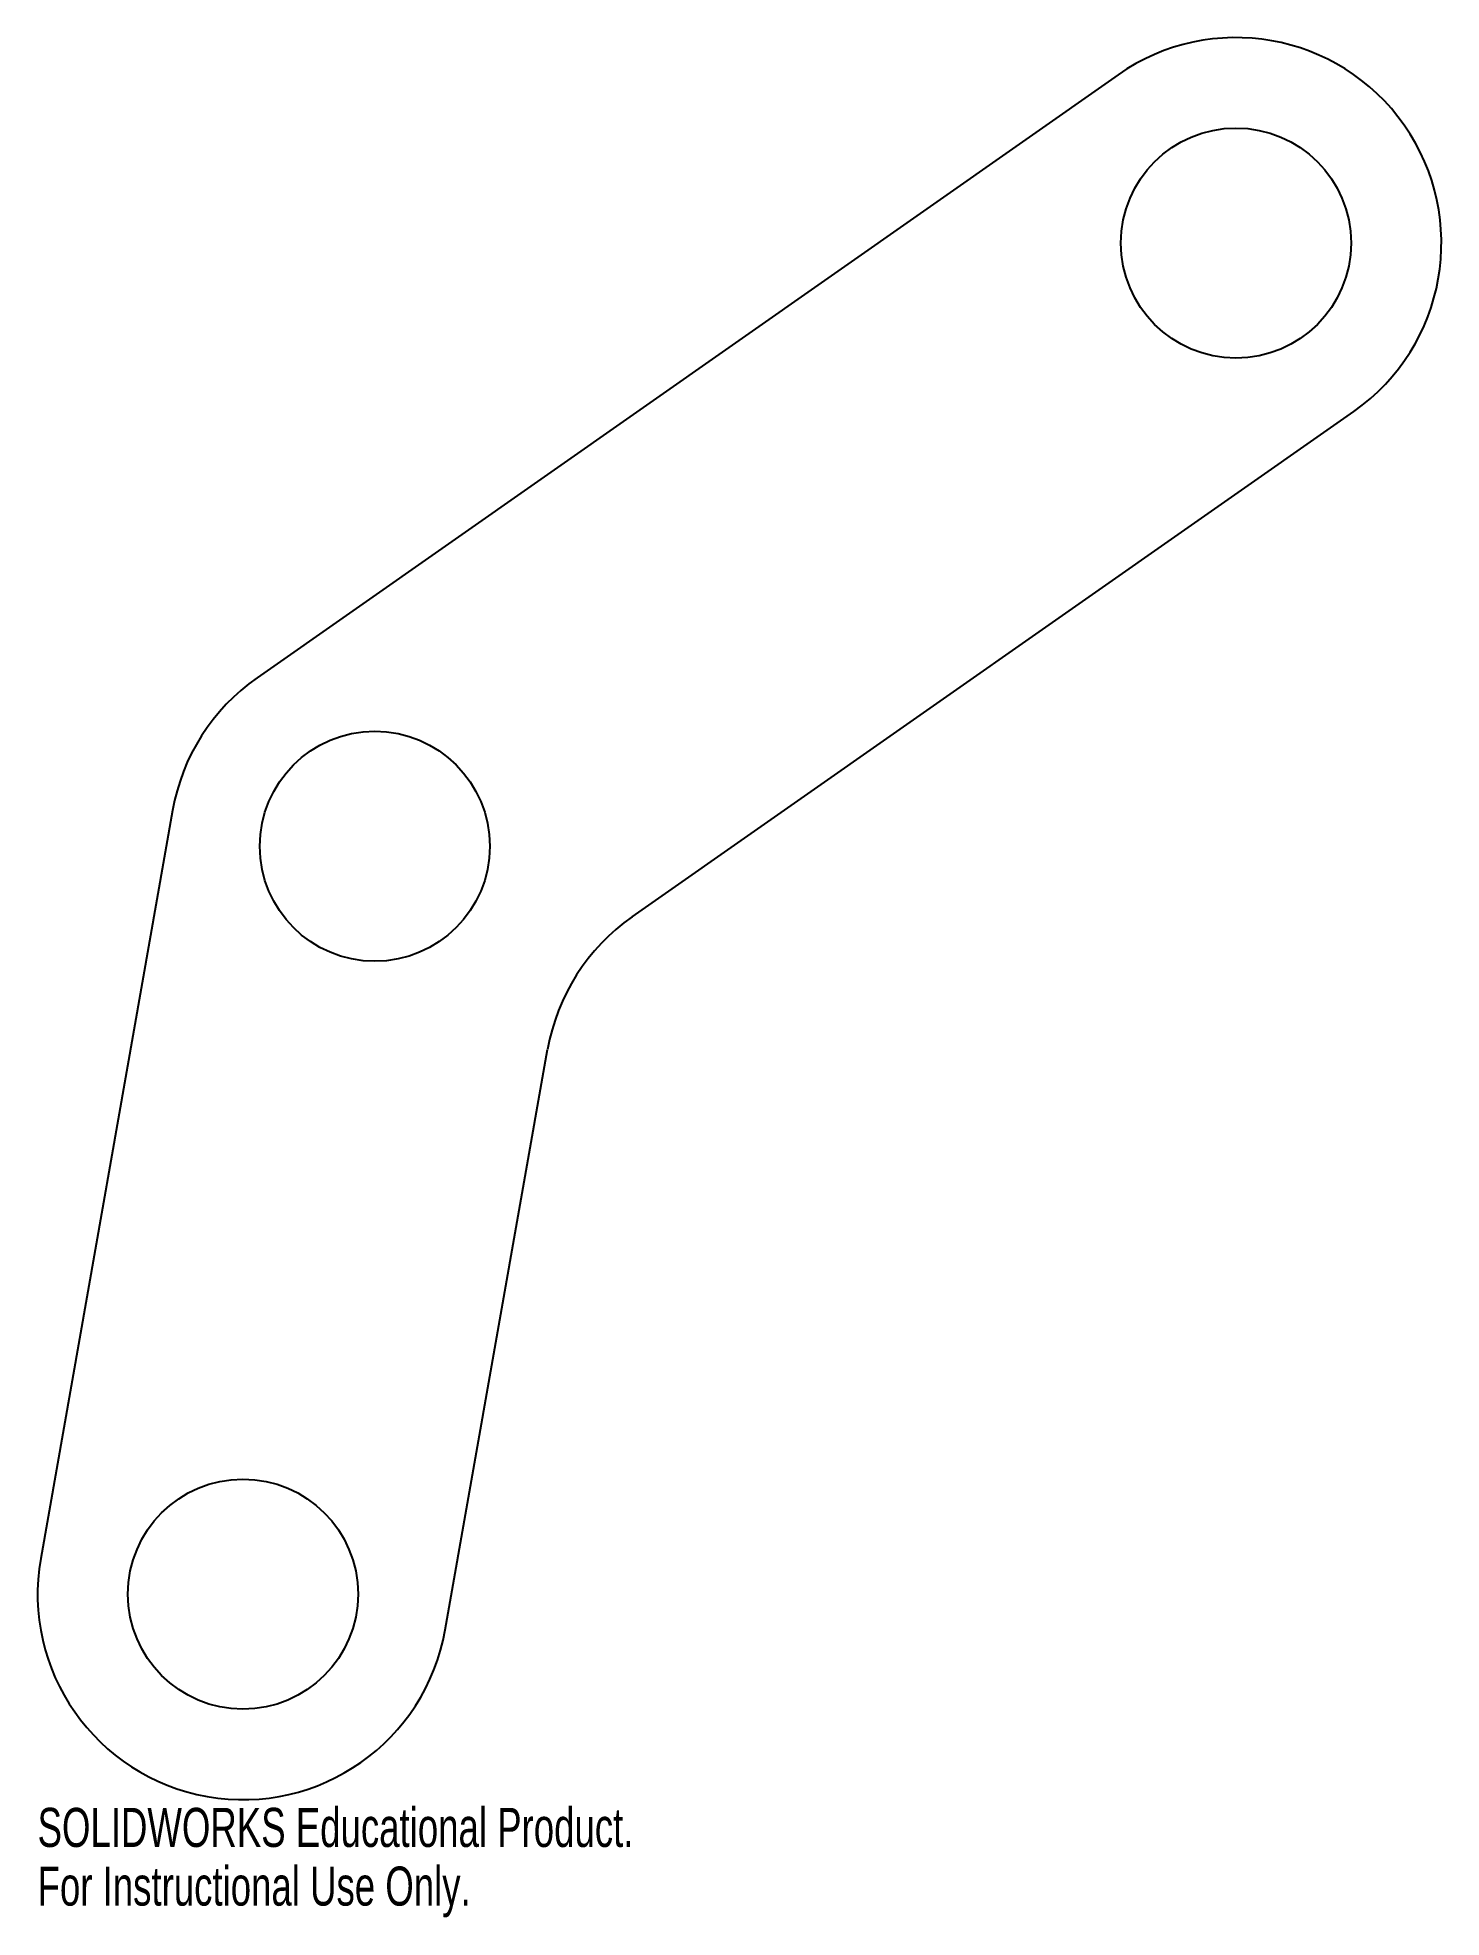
# Model space of a CAD drawing. Header units: inches. Extents: x -1 to 5.83, y -1.57 to 7.58.
import ezdxf

# ---------------------------------------------------------------- set-up
doc = ezdxf.new("R2010")
doc.units = ezdxf.units.IN
doc.header["$MEASUREMENT"] = 0
doc.styles.add('SLDTEXTSTYLE0', font='TXT', dxfattribs={"width": 0.7})

msp = doc.modelspace()

# ---------------------------------------------------------------- linework, layer by layer
at = {"color": 7, "linetype": 'Continuous', "lineweight": 25}
for p, q in [((4.2608, 7.3948), (0.0683, 4.4592)), ((1.894, 3.296), (5.4079, 5.7565)), ((-0.343, 3.8136), (-0.9848, 0.1736)), ((0.9848, -0.1736), (1.4828, 2.6505))]:
    msp.add_line(p, q, dxfattribs=at)
for centre in [(4.8343, 6.5756), (0.6418, 3.64), (0, 0)]:
    msp.add_circle(centre, 0.56, dxfattribs=at)
for centre, start, end in [((4.8343, 6.5756), 305, 125), ((0.6418, 3.64), 125, 170), ((2.4676, 2.4769), 125, 170), ((0, 0), 170, 350)]:
    msp.add_arc(centre, 1, start, end, dxfattribs=at)

# ---------------------------------------------------------------- texts
at = {"color": 7, "linetype": 'Continuous', "char_height": 0.1903, "attachment_point": 1, "style": 'SLDTEXTSTYLE0'}
for s, insert in [('SOLIDWORKS Educational Product.', (-1, -1.0401)), ('For Instructional Use Only.', (-1, -1.3256))]:
    msp.add_mtext(s, dxfattribs=dict(at, insert=insert))

doc.saveas('drawing.dxf')
